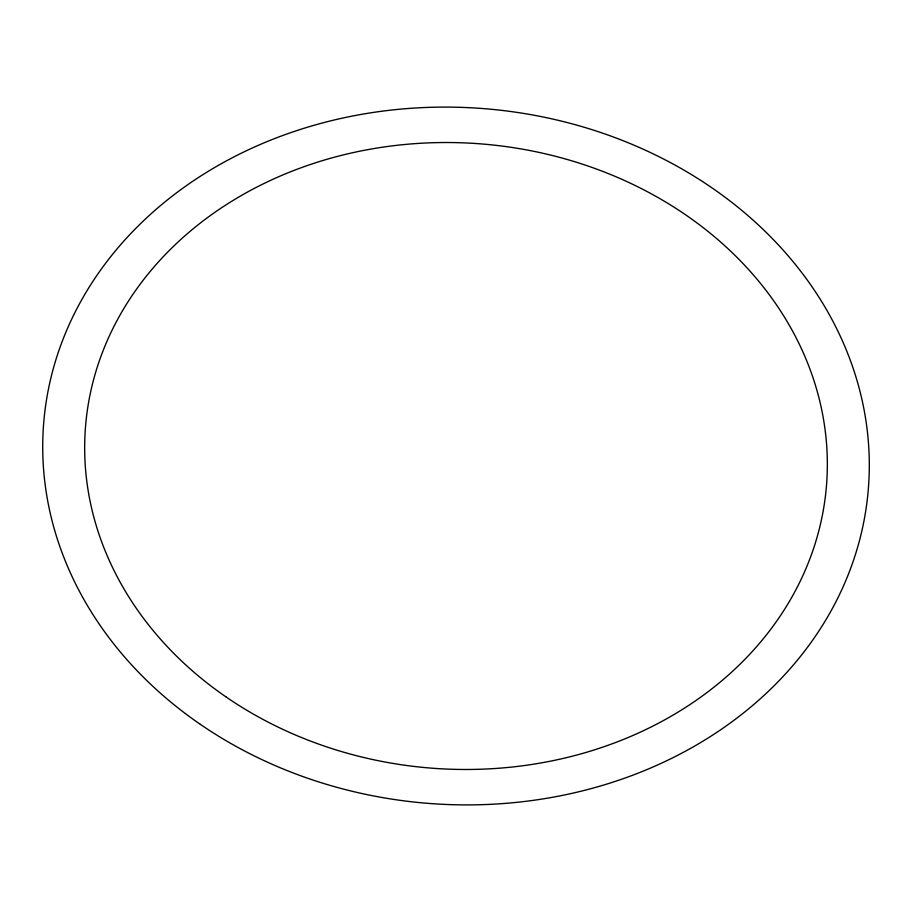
<?xml version="1.0" encoding="UTF-8"?>
<svg xmlns="http://www.w3.org/2000/svg" width="912" height="912" viewBox="0 0 912 912"><rect width="100%" height="100%" fill="white"/><g stroke="black" fill="none" stroke-linecap="round" stroke-linejoin="round"><path stroke-width="1.37" d="M200.366 724.367A413.649 348.487 4.4 0 0 865.066 514.904A413.649 348.487 4.4 0 0 302.579 128.729A413.649 348.487 4.4 0 0 200.366 724.367M226.313 697.121A371.651 313.101 4.4 0 0 823.536 508.919A371.651 313.101 4.4 0 0 318.151 161.96A371.651 313.101 4.4 0 0 226.313 697.121"/></g></svg>
